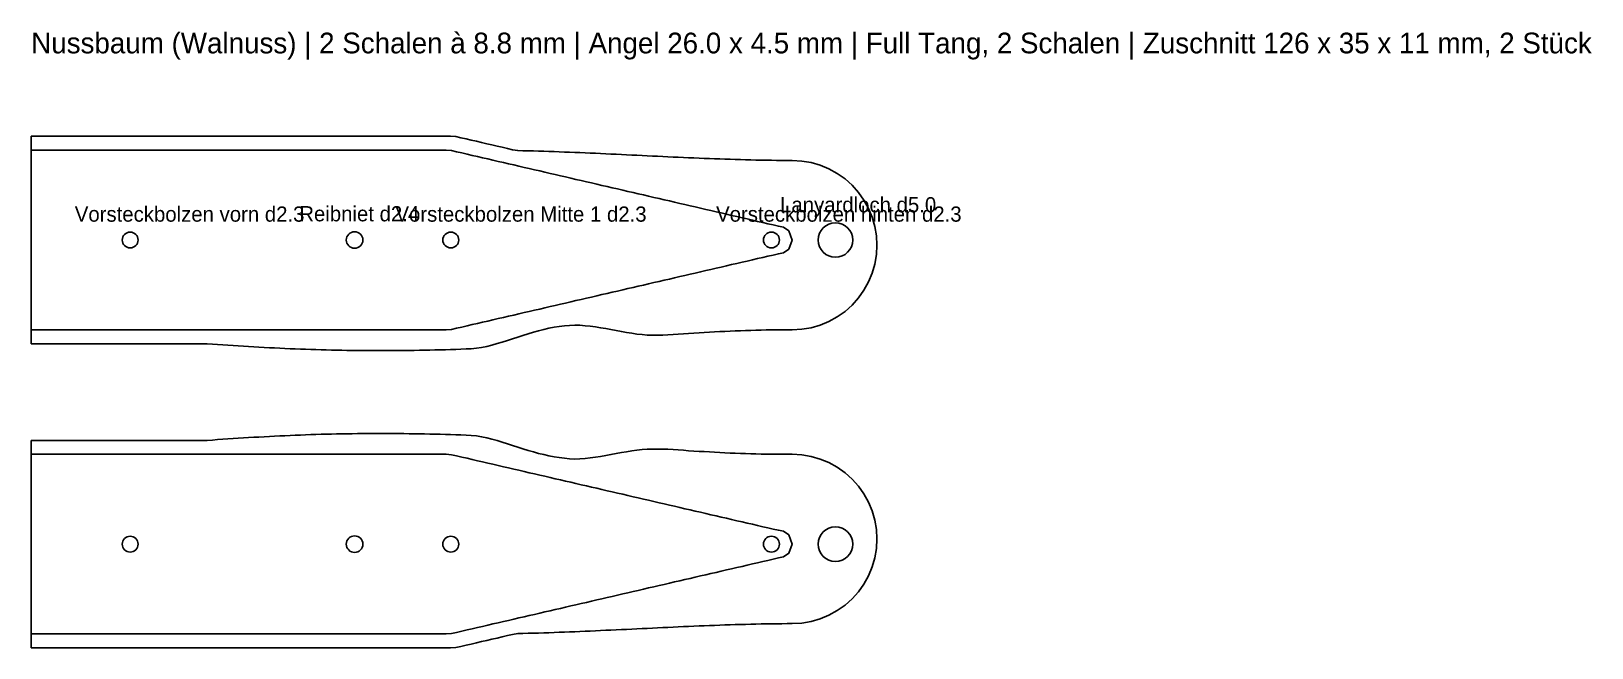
# Model space of a CAD drawing. Header units: millimetres. Extents: x 0 to 226, y -59 to 30.
import ezdxf

# ---------------------------------------------------------------- set-up
doc = ezdxf.new("R2010")
doc.units = ezdxf.units.MM
for name, color, linetype in [('ANGEL', 3, 'CONTINUOUS'), ('BOHRUNGEN', 1, 'CONTINUOUS'), ('SCHALE', 7, 'CONTINUOUS'), ('TEXT', 2, 'CONTINUOUS')]:
    doc.layers.add(name, color=color, linetype=linetype)

msp = doc.modelspace()

# ---------------------------------------------------------------- linework, layer by layer
at = {"layer": 'ANGEL'}
for points in [[(0, 13), (0.75, 13), (1.5, 13), (2.25, 13), (3, 13), (3.75, 13), (4.5, 13), (5.25, 13), (6, 13), (6.75, 13), (7.5, 13), (8.25, 13), (9, 13), (9.75, 13), (10.5, 13), (11.25, 13), (12, 13), (12.75, 13), (13.5, 13), (14.25, 13), (15, 13), (15.75, 13), (16.5, 13), (17.25, 13), (18, 13), (18.75, 13), (19.5, 13), (20.25, 13), (21, 13), (21.75, 13), (22.5, 13), (23.25, 13), (24, 13), (24.75, 13), (25.5, 13), (26.25, 13), (27, 13), (27.75, 13), (28.5, 13), (29.25, 13), (30, 13), (30.75, 13), (31.5, 13), (32.25, 13), (33, 13), (33.75, 13), (34.5, 13), (35.25, 13), (36, 13), (36.75, 13), (37.5, 13), (38.25, 13), (39, 13), (39.75, 13), (40.5, 13), (41.25, 13), (42, 13), (42.75, 13), (43.5, 13), (44.25, 13), (45, 13), (45.75, 13), (46.5, 13), (47.25, 13), (48, 13), (48.75, 13), (49.5, 13), (50.25, 13), (51, 13), (51.75, 13), (52.5, 13), (53.25, 13), (54, 13), (54.75, 13), (55.5, 13), (56.25, 13), (57, 13), (57.75, 13), (58.5, 13), (59.25, 13), (60, 13), (60.75, 12.9421), (61.5, 12.7684), (62.25, 12.5947), (63, 12.4211), (63.75, 12.2474), (64.5, 12.0737), (65.25, 11.9), (66, 11.7263), (66.75, 11.5526), (67.5, 11.3789), (68.25, 11.2053), (69, 11.0316), (69.75, 10.8579), (70.5, 10.6842), (71.25, 10.5105), (72, 10.3368), (72.75, 10.1632), (73.5, 9.9895), (74.25, 9.8158), (75, 9.6421), (75.75, 9.4684), (76.5, 9.2947), (77.25, 9.1211), (78, 8.9474), (78.75, 8.7737), (79.5, 8.6), (80.25, 8.4263), (81, 8.2526), (81.75, 8.0789), (82.5, 7.9053), (83.25, 7.7316), (84, 7.5579), (84.75, 7.3842), (85.5, 7.2105), (86.25, 7.0368), (87, 6.8632), (87.75, 6.6895), (88.5, 6.5158), (89.25, 6.3421), (90, 6.1684), (90.75, 5.9947), (91.5, 5.8211), (92.25, 5.6474), (93, 5.4737), (93.75, 5.3), (94.5, 5.1263), (95.25, 4.9526), (96, 4.7789), (96.75, 4.6053), (97.5, 4.4316), (98.25, 4.2579), (99, 4.0842), (99.75, 3.9105), (100.5, 3.7368), (101.25, 3.5632), (102, 3.3895), (102.75, 3.2158), (103.5, 3.0421), (104.25, 2.8684), (105, 2.6947), (105.75, 2.5211), (106.5, 2.3474), (107.25, 2.1737), (108, 2), (108.75, 1.854), (109.5, 1.3229), (110, 0), (109.5, -1.3229), (108.75, -1.854), (108, -2), (107.25, -2.1737), (106.5, -2.3474), (105.75, -2.5211), (105, -2.6947), (104.25, -2.8684), (103.5, -3.0421), (102.75, -3.2158), (102, -3.3895), (101.25, -3.5632), (100.5, -3.7368), (99.75, -3.9105), (99, -4.0842), (98.25, -4.2579), (97.5, -4.4316), (96.75, -4.6053), (96, -4.7789), (95.25, -4.9526), (94.5, -5.1263), (93.75, -5.3), (93, -5.4737), (92.25, -5.6474), (91.5, -5.8211), (90.75, -5.9947), (90, -6.1684), (89.25, -6.3421), (88.5, -6.5158), (87.75, -6.6895), (87, -6.8632), (86.25, -7.0368), (85.5, -7.2105), (84.75, -7.3842), (84, -7.5579), (83.25, -7.7316), (82.5, -7.9053), (81.75, -8.0789), (81, -8.2526), (80.25, -8.4263), (79.5, -8.6), (78.75, -8.7737), (78, -8.9474), (77.25, -9.1211), (76.5, -9.2947), (75.75, -9.4684), (75, -9.6421), (74.25, -9.8158), (73.5, -9.9895), (72.75, -10.1632), (72, -10.3368), (71.25, -10.5105), (70.5, -10.6842), (69.75, -10.8579), (69, -11.0316), (68.25, -11.2053), (67.5, -11.3789), (66.75, -11.5526), (66, -11.7263), (65.25, -11.9), (64.5, -12.0737), (63.75, -12.2474), (63, -12.4211), (62.25, -12.5947), (61.5, -12.7684), (60.75, -12.9421), (60, -13), (59.25, -13), (58.5, -13), (57.75, -13), (57, -13), (56.25, -13), (55.5, -13), (54.75, -13), (54, -13), (53.25, -13), (52.5, -13), (51.75, -13), (51, -13), (50.25, -13), (49.5, -13), (48.75, -13), (48, -13), (47.25, -13), (46.5, -13), (45.75, -13), (45, -13), (44.25, -13), (43.5, -13), (42.75, -13), (42, -13), (41.25, -13), (40.5, -13), (39.75, -13), (39, -13), (38.25, -13), (37.5, -13), (36.75, -13), (36, -13), (35.25, -13), (34.5, -13), (33.75, -13), (33, -13), (32.25, -13), (31.5, -13), (30.75, -13), (30, -13), (29.25, -13), (28.5, -13), (27.75, -13), (27, -13), (26.25, -13), (25.5, -13), (24.75, -13), (24, -13), (23.25, -13), (22.5, -13), (21.75, -13), (21, -13), (20.25, -13), (19.5, -13), (18.75, -13), (18, -13), (17.25, -13), (16.5, -13), (15.75, -13), (15, -13), (14.25, -13), (13.5, -13), (12.75, -13), (12, -13), (11.25, -13), (10.5, -13), (9.75, -13), (9, -13), (8.25, -13), (7.5, -13), (6.75, -13), (6, -13), (5.25, -13), (4.5, -13), (3.75, -13), (3, -13), (2.25, -13), (1.5, -13), (0.75, -13), (0, -13)], [(0, -56.9997), (0.75, -56.9997), (1.5, -56.9997), (2.25, -56.9997), (3, -56.9997), (3.75, -56.9997), (4.5, -56.9997), (5.25, -56.9997), (6, -56.9997), (6.75, -56.9997), (7.5, -56.9997), (8.25, -56.9997), (9, -56.9997), (9.75, -56.9997), (10.5, -56.9997), (11.25, -56.9997), (12, -56.9997), (12.75, -56.9997), (13.5, -56.9997), (14.25, -56.9997), (15, -56.9997), (15.75, -56.9997), (16.5, -56.9997), (17.25, -56.9997), (18, -56.9997), (18.75, -56.9997), (19.5, -56.9997), (20.25, -56.9997), (21, -56.9997), (21.75, -56.9997), (22.5, -56.9997), (23.25, -56.9997), (24, -56.9997), (24.75, -56.9997), (25.5, -56.9997), (26.25, -56.9997), (27, -56.9997), (27.75, -56.9997), (28.5, -56.9997), (29.25, -56.9997), (30, -56.9997), (30.75, -56.9997), (31.5, -56.9997), (32.25, -56.9997), (33, -56.9997), (33.75, -56.9997), (34.5, -56.9997), (35.25, -56.9997), (36, -56.9997), (36.75, -56.9997), (37.5, -56.9997), (38.25, -56.9997), (39, -56.9997), (39.75, -56.9997), (40.5, -56.9997), (41.25, -56.9997), (42, -56.9997), (42.75, -56.9997), (43.5, -56.9997), (44.25, -56.9997), (45, -56.9997), (45.75, -56.9997), (46.5, -56.9997), (47.25, -56.9997), (48, -56.9997), (48.75, -56.9997), (49.5, -56.9997), (50.25, -56.9997), (51, -56.9997), (51.75, -56.9997), (52.5, -56.9997), (53.25, -56.9997), (54, -56.9997), (54.75, -56.9997), (55.5, -56.9997), (56.25, -56.9997), (57, -56.9997), (57.75, -56.9997), (58.5, -56.9997), (59.25, -56.9997), (60, -56.9997), (60.75, -56.9418), (61.5, -56.7681), (62.25, -56.5944), (63, -56.4208), (63.75, -56.2471), (64.5, -56.0734), (65.25, -55.8997), (66, -55.726), (66.75, -55.5523), (67.5, -55.3787), (68.25, -55.205), (69, -55.0313), (69.75, -54.8576), (70.5, -54.6839), (71.25, -54.5102), (72, -54.3365), (72.75, -54.1629), (73.5, -53.9892), (74.25, -53.8155), (75, -53.6418), (75.75, -53.4681), (76.5, -53.2944), (77.25, -53.1208), (78, -52.9471), (78.75, -52.7734), (79.5, -52.5997), (80.25, -52.426), (81, -52.2523), (81.75, -52.0787), (82.5, -51.905), (83.25, -51.7313), (84, -51.5576), (84.75, -51.3839), (85.5, -51.2102), (86.25, -51.0365), (87, -50.8629), (87.75, -50.6892), (88.5, -50.5155), (89.25, -50.3418), (90, -50.1681), (90.75, -49.9944), (91.5, -49.8208), (92.25, -49.6471), (93, -49.4734), (93.75, -49.2997), (94.5, -49.126), (95.25, -48.9523), (96, -48.7787), (96.75, -48.605), (97.5, -48.4313), (98.25, -48.2576), (99, -48.0839), (99.75, -47.9102), (100.5, -47.7365), (101.25, -47.5629), (102, -47.3892), (102.75, -47.2155), (103.5, -47.0418), (104.25, -46.8681), (105, -46.6944), (105.75, -46.5208), (106.5, -46.3471), (107.25, -46.1734), (108, -45.9997), (108.75, -45.8538), (109.5, -45.3226), (110, -43.9997), (109.5, -42.6768), (108.75, -42.1457), (108, -41.9997), (107.25, -41.826), (106.5, -41.6523), (105.75, -41.4787), (105, -41.305), (104.25, -41.1313), (103.5, -40.9576), (102.75, -40.7839), (102, -40.6102), (101.25, -40.4365), (100.5, -40.2629), (99.75, -40.0892), (99, -39.9155), (98.25, -39.7418), (97.5, -39.5681), (96.75, -39.3944), (96, -39.2208), (95.25, -39.0471), (94.5, -38.8734), (93.75, -38.6997), (93, -38.526), (92.25, -38.3523), (91.5, -38.1787), (90.75, -38.005), (90, -37.8313), (89.25, -37.6576), (88.5, -37.4839), (87.75, -37.3102), (87, -37.1365), (86.25, -36.9629), (85.5, -36.7892), (84.75, -36.6155), (84, -36.4418), (83.25, -36.2681), (82.5, -36.0944), (81.75, -35.9208), (81, -35.7471), (80.25, -35.5734), (79.5, -35.3997), (78.75, -35.226), (78, -35.0523), (77.25, -34.8787), (76.5, -34.705), (75.75, -34.5313), (75, -34.3576), (74.25, -34.1839), (73.5, -34.0102), (72.75, -33.8365), (72, -33.6629), (71.25, -33.4892), (70.5, -33.3155), (69.75, -33.1418), (69, -32.9681), (68.25, -32.7944), (67.5, -32.6208), (66.75, -32.4471), (66, -32.2734), (65.25, -32.0997), (64.5, -31.926), (63.75, -31.7523), (63, -31.5787), (62.25, -31.405), (61.5, -31.2313), (60.75, -31.0576), (60, -30.9997), (59.25, -30.9997), (58.5, -30.9997), (57.75, -30.9997), (57, -30.9997), (56.25, -30.9997), (55.5, -30.9997), (54.75, -30.9997), (54, -30.9997), (53.25, -30.9997), (52.5, -30.9997), (51.75, -30.9997), (51, -30.9997), (50.25, -30.9997), (49.5, -30.9997), (48.75, -30.9997), (48, -30.9997), (47.25, -30.9997), (46.5, -30.9997), (45.75, -30.9997), (45, -30.9997), (44.25, -30.9997), (43.5, -30.9997), (42.75, -30.9997), (42, -30.9997), (41.25, -30.9997), (40.5, -30.9997), (39.75, -30.9997), (39, -30.9997), (38.25, -30.9997), (37.5, -30.9997), (36.75, -30.9997), (36, -30.9997), (35.25, -30.9997), (34.5, -30.9997), (33.75, -30.9997), (33, -30.9997), (32.25, -30.9997), (31.5, -30.9997), (30.75, -30.9997), (30, -30.9997), (29.25, -30.9997), (28.5, -30.9997), (27.75, -30.9997), (27, -30.9997), (26.25, -30.9997), (25.5, -30.9997), (24.75, -30.9997), (24, -30.9997), (23.25, -30.9997), (22.5, -30.9997), (21.75, -30.9997), (21, -30.9997), (20.25, -30.9997), (19.5, -30.9997), (18.75, -30.9997), (18, -30.9997), (17.25, -30.9997), (16.5, -30.9997), (15.75, -30.9997), (15, -30.9997), (14.25, -30.9997), (13.5, -30.9997), (12.75, -30.9997), (12, -30.9997), (11.25, -30.9997), (10.5, -30.9997), (9.75, -30.9997), (9, -30.9997), (8.25, -30.9997), (7.5, -30.9997), (6.75, -30.9997), (6, -30.9997), (5.25, -30.9997), (4.5, -30.9997), (3.75, -30.9997), (3, -30.9997), (2.25, -30.9997), (1.5, -30.9997), (0.75, -30.9997), (0, -30.9997)]]:
    msp.add_lwpolyline(points, close=True, dxfattribs=at)
at = {"layer": 'BOHRUNGEN'}
for centre, radius in [((116.25, 0), 2.5), ((14.3, 0), 1.15), ((46.75, 0), 1.2), ((60.65, 0), 1.15), ((107, 0), 1.15), ((14.3, -43.9997), 1.15), ((46.75, -43.9997), 1.2), ((60.65, -43.9997), 1.15), ((107, -43.9997), 1.15), ((116.25, -43.9997), 2.5)]:
    msp.add_circle(centre, radius, dxfattribs=at)
at = {"layer": 'SCHALE'}
for points in [[(0, -15), (0, 15), (0.7483, 15), (1.4966, 15), (2.2449, 15), (2.9932, 15), (3.7415, 15), (4.4898, 15), (5.2381, 15), (5.9864, 15), (6.7347, 15), (7.483, 15), (8.2313, 15), (8.9796, 15), (9.7279, 15), (10.4762, 15), (11.2245, 15), (11.9728, 15), (12.7211, 15), (13.4694, 15), (14.2177, 15), (14.966, 15), (15.7143, 15), (16.4626, 15), (17.2109, 15), (17.9592, 15), (18.7075, 15), (19.4558, 15), (20.2041, 15), (20.9524, 15), (21.7007, 15), (22.449, 15), (23.1973, 15), (23.9456, 15), (24.6939, 15), (25.4422, 15), (26.1905, 15), (26.9388, 15), (27.6871, 15), (28.4354, 15), (29.1837, 15), (29.932, 15), (30.6803, 15), (31.4286, 15), (32.1769, 15), (32.9252, 15), (33.6735, 15), (34.4218, 15), (35.1701, 15), (35.9184, 15), (36.6667, 15), (37.415, 15), (38.1633, 15), (38.9116, 15), (39.6599, 15), (40.4082, 15), (41.1565, 15), (41.9048, 15), (42.6531, 15), (43.4014, 15), (44.1497, 15), (44.898, 15), (45.6463, 15), (46.3946, 15), (47.1429, 15), (47.8912, 15), (48.6395, 15), (49.3878, 15), (50.1361, 15), (50.8844, 15), (51.6327, 15), (52.381, 15), (53.1293, 15), (53.8776, 15), (54.6259, 15), (55.3741, 15), (56.1224, 15), (56.8707, 15), (57.619, 15), (58.3673, 15), (59.1156, 15), (59.8639, 15), (60.6122, 15), (61.3605, 14.974), (62.1088, 14.8007), (62.8571, 14.6274), (63.6054, 14.4541), (64.3537, 14.2808), (65.102, 14.1076), (65.8503, 13.9343), (66.5986, 13.761), (67.3469, 13.5877), (68.0952, 13.4144), (68.8435, 13.2411), (69.5918, 13.0678), (70.3401, 12.9352), (71.0884, 12.9183), (71.8367, 12.8998), (72.585, 12.8796), (73.3333, 12.8579), (74.0816, 12.8347), (74.8299, 12.8102), (75.5782, 12.7843), (76.3265, 12.7572), (77.0748, 12.729), (77.8231, 12.6996), (78.5714, 12.6693), (79.3197, 12.638), (80.068, 12.6059), (80.8163, 12.573), (81.5646, 12.5394), (82.3129, 12.5052), (83.0612, 12.4705), (83.8095, 12.4352), (84.5578, 12.3996), (85.3061, 12.3637), (86.0544, 12.3275), (86.8027, 12.2912), (87.551, 12.2547), (88.2993, 12.2183), (89.0476, 12.1819), (89.7959, 12.1457), (90.5442, 12.1097), (91.2925, 12.074), (92.0408, 12.0387), (92.7891, 12.0038), (93.5374, 11.9694), (94.2857, 11.9356), (95.034, 11.9026), (95.7823, 11.8702), (96.5306, 11.8387), (97.2789, 11.8082), (98.0272, 11.7785), (98.7755, 11.75), (99.5238, 11.7226), (100.2721, 11.6964), (101.0204, 11.6715), (101.7687, 11.648), (102.517, 11.6259), (103.2653, 11.6053), (104.0136, 11.5863), (104.7619, 11.569), (105.5102, 11.5535), (106.2585, 11.5397), (107.0068, 11.5279), (107.7551, 11.5181), (108.5034, 11.5103), (109.2517, 11.5046), (110, 11.5012), (111.3716, 11.4241), (112.726, 11.194), (114.0461, 10.8137), (115.3153, 10.288), (116.5177, 9.6234), (117.6381, 8.8285), (118.6625, 7.9131), (119.5779, 6.8887), (120.3729, 5.7683), (121.0374, 4.5659), (121.5631, 3.2967), (121.9434, 1.9766), (122.1736, 0.6222), (122.2506, -0.7494), (122.1736, -2.121), (121.9434, -3.4754), (121.5631, -4.7955), (121.0374, -6.0647), (120.3729, -7.2671), (119.5779, -8.3875), (118.6625, -9.4119), (117.6381, -10.3273), (116.5177, -11.1223), (115.3153, -11.7868), (114.0461, -12.3125), (112.726, -12.6929), (111.3716, -12.923), (110, -13), (109.2517, -13), (108.5034, -13), (107.7551, -13.0023), (107.0068, -13.0085), (106.2585, -13.0185), (105.5102, -13.0321), (104.7619, -13.0492), (104.0136, -13.0696), (103.2653, -13.0931), (102.517, -13.1197), (101.7687, -13.1492), (101.0204, -13.1814), (100.2721, -13.2162), (99.5238, -13.2534), (98.7755, -13.293), (98.0272, -13.3347), (97.2789, -13.3785), (96.5306, -13.4243), (95.7823, -13.4718), (95.034, -13.5209), (94.2857, -13.5716), (93.5374, -13.6238), (92.7891, -13.6772), (92.0408, -13.7318), (91.2925, -13.761), (90.5442, -13.761), (89.7959, -13.761), (89.0476, -13.7448), (88.2993, -13.691), (87.551, -13.607), (86.8027, -13.4996), (86.0544, -13.3754), (85.3061, -13.2404), (84.5578, -13.1001), (83.8095, -12.9596), (83.0612, -12.8236), (82.3129, -12.6964), (81.5646, -12.5817), (80.8163, -12.4828), (80.068, -12.4027), (79.3197, -12.3437), (78.5714, -12.3114), (77.8231, -12.3525), (77.0748, -12.4201), (76.3265, -12.5141), (75.5782, -12.6338), (74.8299, -12.778), (74.0816, -12.945), (73.3333, -13.133), (72.585, -13.3393), (71.8367, -13.5611), (71.0884, -13.7948), (70.3401, -14.0368), (69.5918, -14.2828), (68.8435, -14.5279), (68.0952, -14.767), (67.3469, -14.9945), (66.5986, -15.2044), (65.8503, -15.39), (65.102, -15.5444), (64.3537, -15.6602), (63.6054, -15.7296), (62.8571, -15.762), (62.1088, -15.7914), (61.3605, -15.819), (60.6122, -15.8447), (59.8639, -15.8685), (59.1156, -15.8904), (58.3673, -15.9103), (57.619, -15.9283), (56.8707, -15.9443), (56.1224, -15.9583), (55.3741, -15.9704), (54.6259, -15.9803), (53.8776, -15.9883), (53.1293, -15.9942), (52.381, -15.998), (51.6327, -15.9999), (50.8844, -15.9999), (50.1361, -15.9999), (49.3878, -15.9996), (48.6395, -15.9973), (47.8912, -15.993), (47.1429, -15.9866), (46.3946, -15.9781), (45.6463, -15.9677), (44.898, -15.9552), (44.1497, -15.9407), (43.4014, -15.9242), (42.6531, -15.9057), (41.9048, -15.8853), (41.1565, -15.863), (40.4082, -15.8387), (39.6599, -15.8125), (38.9116, -15.7845), (38.1633, -15.7547), (37.415, -15.7231), (36.6667, -15.6897), (35.9184, -15.6545), (35.1701, -15.6177), (34.4218, -15.5793), (33.6735, -15.5392), (32.9252, -15.4976), (32.1769, -15.4545), (31.4286, -15.4099), (30.6803, -15.3638), (29.932, -15.3165), (29.1837, -15.2678), (28.4354, -15.2179), (27.6871, -15.1667), (26.9388, -15.1145), (26.1905, -15.0612), (25.4422, -15.0068), (24.6939, -15), (23.9456, -15), (23.1973, -15), (22.449, -15), (21.7007, -15), (20.9524, -15), (20.2041, -15), (19.4558, -15), (18.7075, -15), (17.9592, -15), (17.2109, -15), (16.4626, -15), (15.7143, -15), (14.966, -15), (14.2177, -15), (13.4694, -15), (12.7211, -15), (11.9728, -15), (11.2245, -15), (10.4762, -15), (9.7279, -15), (8.9796, -15), (8.2313, -15), (7.483, -15), (6.7347, -15), (5.9864, -15), (5.2381, -15), (4.4898, -15), (3.7415, -15), (2.9932, -15), (2.2449, -15), (1.4966, -15), (0.7483, -15)], [(0, -28.9997), (0, -58.9997), (0.7483, -58.9997), (1.4966, -58.9997), (2.2449, -58.9997), (2.9932, -58.9997), (3.7415, -58.9997), (4.4898, -58.9997), (5.2381, -58.9997), (5.9864, -58.9997), (6.7347, -58.9997), (7.483, -58.9997), (8.2313, -58.9997), (8.9796, -58.9997), (9.7279, -58.9997), (10.4762, -58.9997), (11.2245, -58.9997), (11.9728, -58.9997), (12.7211, -58.9997), (13.4694, -58.9997), (14.2177, -58.9997), (14.966, -58.9997), (15.7143, -58.9997), (16.4626, -58.9997), (17.2109, -58.9997), (17.9592, -58.9997), (18.7075, -58.9997), (19.4558, -58.9997), (20.2041, -58.9997), (20.9524, -58.9997), (21.7007, -58.9997), (22.449, -58.9997), (23.1973, -58.9997), (23.9456, -58.9997), (24.6939, -58.9997), (25.4422, -58.9997), (26.1905, -58.9997), (26.9388, -58.9997), (27.6871, -58.9997), (28.4354, -58.9997), (29.1837, -58.9997), (29.932, -58.9997), (30.6803, -58.9997), (31.4286, -58.9997), (32.1769, -58.9997), (32.9252, -58.9997), (33.6735, -58.9997), (34.4218, -58.9997), (35.1701, -58.9997), (35.9184, -58.9997), (36.6667, -58.9997), (37.415, -58.9997), (38.1633, -58.9997), (38.9116, -58.9997), (39.6599, -58.9997), (40.4082, -58.9997), (41.1565, -58.9997), (41.9048, -58.9997), (42.6531, -58.9997), (43.4014, -58.9997), (44.1497, -58.9997), (44.898, -58.9997), (45.6463, -58.9997), (46.3946, -58.9997), (47.1429, -58.9997), (47.8912, -58.9997), (48.6395, -58.9997), (49.3878, -58.9997), (50.1361, -58.9997), (50.8844, -58.9997), (51.6327, -58.9997), (52.381, -58.9997), (53.1293, -58.9997), (53.8776, -58.9997), (54.6259, -58.9997), (55.3741, -58.9997), (56.1224, -58.9997), (56.8707, -58.9997), (57.619, -58.9997), (58.3673, -58.9997), (59.1156, -58.9997), (59.8639, -58.9997), (60.6122, -58.9997), (61.3605, -58.9737), (62.1088, -58.8004), (62.8571, -58.6271), (63.6054, -58.4538), (64.3537, -58.2805), (65.102, -58.1073), (65.8503, -57.934), (66.5986, -57.7607), (67.3469, -57.5874), (68.0952, -57.4141), (68.8435, -57.2408), (69.5918, -57.0675), (70.3401, -56.9349), (71.0884, -56.918), (71.8367, -56.8995), (72.585, -56.8793), (73.3333, -56.8576), (74.0816, -56.8345), (74.8299, -56.8099), (75.5782, -56.784), (76.3265, -56.7569), (77.0748, -56.7287), (77.8231, -56.6993), (78.5714, -56.669), (79.3197, -56.6377), (80.068, -56.6056), (80.8163, -56.5727), (81.5646, -56.5391), (82.3129, -56.5049), (83.0612, -56.4702), (83.8095, -56.4349), (84.5578, -56.3993), (85.3061, -56.3634), (86.0544, -56.3272), (86.8027, -56.2909), (87.551, -56.2544), (88.2993, -56.218), (89.0476, -56.1816), (89.7959, -56.1454), (90.5442, -56.1094), (91.2925, -56.0737), (92.0408, -56.0384), (92.7891, -56.0035), (93.5374, -55.9691), (94.2857, -55.9353), (95.034, -55.9023), (95.7823, -55.8699), (96.5306, -55.8384), (97.2789, -55.8079), (98.0272, -55.7783), (98.7755, -55.7497), (99.5238, -55.7223), (100.2721, -55.6961), (101.0204, -55.6712), (101.7687, -55.6477), (102.517, -55.6256), (103.2653, -55.605), (104.0136, -55.586), (104.7619, -55.5687), (105.5102, -55.5532), (106.2585, -55.5394), (107.0068, -55.5276), (107.7551, -55.5178), (108.5034, -55.51), (109.2517, -55.5043), (110, -55.5009), (111.3716, -55.4238), (112.726, -55.1937), (114.0461, -54.8134), (115.3153, -54.2877), (116.5177, -53.6232), (117.6381, -52.8282), (118.6625, -51.9128), (119.5779, -50.8884), (120.3729, -49.768), (121.0374, -48.5656), (121.5631, -47.2964), (121.9434, -45.9763), (122.1736, -44.6219), (122.2506, -43.2503), (122.1736, -41.8787), (121.9434, -40.5243), (121.5631, -39.2042), (121.0374, -37.935), (120.3729, -36.7326), (119.5779, -35.6122), (118.6625, -34.5878), (117.6381, -33.6724), (116.5177, -32.8774), (115.3153, -32.2129), (114.0461, -31.6872), (112.726, -31.3069), (111.3716, -31.0767), (110, -30.9997), (109.2517, -30.9997), (108.5034, -30.9997), (107.7551, -30.9974), (107.0068, -30.9912), (106.2585, -30.9812), (105.5102, -30.9676), (104.7619, -30.9505), (104.0136, -30.9301), (103.2653, -30.9066), (102.517, -30.88), (101.7687, -30.8505), (101.0204, -30.8183), (100.2721, -30.7835), (99.5238, -30.7463), (98.7755, -30.7067), (98.0272, -30.665), (97.2789, -30.6212), (96.5306, -30.5754), (95.7823, -30.5279), (95.034, -30.4788), (94.2857, -30.4281), (93.5374, -30.3759), (92.7891, -30.3225), (92.0408, -30.2679), (91.2925, -30.2387), (90.5442, -30.2387), (89.7959, -30.2387), (89.0476, -30.2549), (88.2993, -30.3087), (87.551, -30.3927), (86.8027, -30.5001), (86.0544, -30.6243), (85.3061, -30.7593), (84.5578, -30.8996), (83.8095, -31.0401), (83.0612, -31.1761), (82.3129, -31.3033), (81.5646, -31.418), (80.8163, -31.5169), (80.068, -31.597), (79.3197, -31.656), (78.5714, -31.6883), (77.8231, -31.6472), (77.0748, -31.5796), (76.3265, -31.4856), (75.5782, -31.3659), (74.8299, -31.2217), (74.0816, -31.0547), (73.3333, -30.8667), (72.585, -30.6604), (71.8367, -30.4387), (71.0884, -30.2049), (70.3401, -29.9629), (69.5918, -29.7169), (68.8435, -29.4718), (68.0952, -29.2327), (67.3469, -29.0052), (66.5986, -28.7953), (65.8503, -28.6097), (65.102, -28.4553), (64.3537, -28.3395), (63.6054, -28.2701), (62.8571, -28.2377), (62.1088, -28.2083), (61.3605, -28.1807), (60.6122, -28.155), (59.8639, -28.1312), (59.1156, -28.1093), (58.3673, -28.0894), (57.619, -28.0714), (56.8707, -28.0554), (56.1224, -28.0414), (55.3741, -28.0294), (54.6259, -28.0194), (53.8776, -28.0114), (53.1293, -28.0055), (52.381, -28.0017), (51.6327, -27.9999), (50.8844, -27.9999), (50.1361, -27.9999), (49.3878, -28.0001), (48.6395, -28.0024), (47.8912, -28.0067), (47.1429, -28.0131), (46.3946, -28.0216), (45.6463, -28.032), (44.898, -28.0445), (44.1497, -28.059), (43.4014, -28.0755), (42.6531, -28.094), (41.9048, -28.1144), (41.1565, -28.1368), (40.4082, -28.161), (39.6599, -28.1872), (38.9116, -28.2152), (38.1633, -28.245), (37.415, -28.2766), (36.6667, -28.31), (35.9184, -28.3452), (35.1701, -28.382), (34.4218, -28.4204), (33.6735, -28.4605), (32.9252, -28.5021), (32.1769, -28.5452), (31.4286, -28.5898), (30.6803, -28.6359), (29.932, -28.6832), (29.1837, -28.7319), (28.4354, -28.7819), (27.6871, -28.833), (26.9388, -28.8852), (26.1905, -28.9385), (25.4422, -28.9929), (24.6939, -28.9997), (23.9456, -28.9997), (23.1973, -28.9997), (22.449, -28.9997), (21.7007, -28.9997), (20.9524, -28.9997), (20.2041, -28.9997), (19.4558, -28.9997), (18.7075, -28.9997), (17.9592, -28.9997), (17.2109, -28.9997), (16.4626, -28.9997), (15.7143, -28.9997), (14.966, -28.9997), (14.2177, -28.9997), (13.4694, -28.9997), (12.7211, -28.9997), (11.9728, -28.9997), (11.2245, -28.9997), (10.4762, -28.9997), (9.7279, -28.9997), (8.9796, -28.9997), (8.2313, -28.9997), (7.483, -28.9997), (6.7347, -28.9997), (5.9864, -28.9997), (5.2381, -28.9997), (4.4898, -28.9997), (3.7415, -28.9997), (2.9932, -28.9997), (2.2449, -28.9997), (1.4966, -28.9997), (0.7483, -28.9997)]]:
    msp.add_lwpolyline(points, close=True, dxfattribs=at)

# ---------------------------------------------------------------- texts
at = {"layer": 'TEXT'}
for s, height, p in [('Nussbaum (Walnuss) | 2 Schalen à 8.8 mm | Angel 26.0 x 4.5 mm | Full Tang, 2 Schalen | Zuschnitt 126 x 35 x 11 mm, 2 Stück', 3, (0, 27)), ('Vorsteckbolzen vorn d2.3', 2.2, (6.3, 2.65)), ('Reibniet d2.4', 2.2, (38.75, 2.7)), ('Vorsteckbolzen Mitte 1 d2.3', 2.2, (52.65, 2.65)), ('Vorsteckbolzen hinten d2.3', 2.2, (99, 2.65)), ('Lanyardloch d5.0', 2.2, (108.25, 4))]:
    msp.add_text(s, height=height, dxfattribs=at).set_placement(p)

doc.saveas('drawing.dxf')
